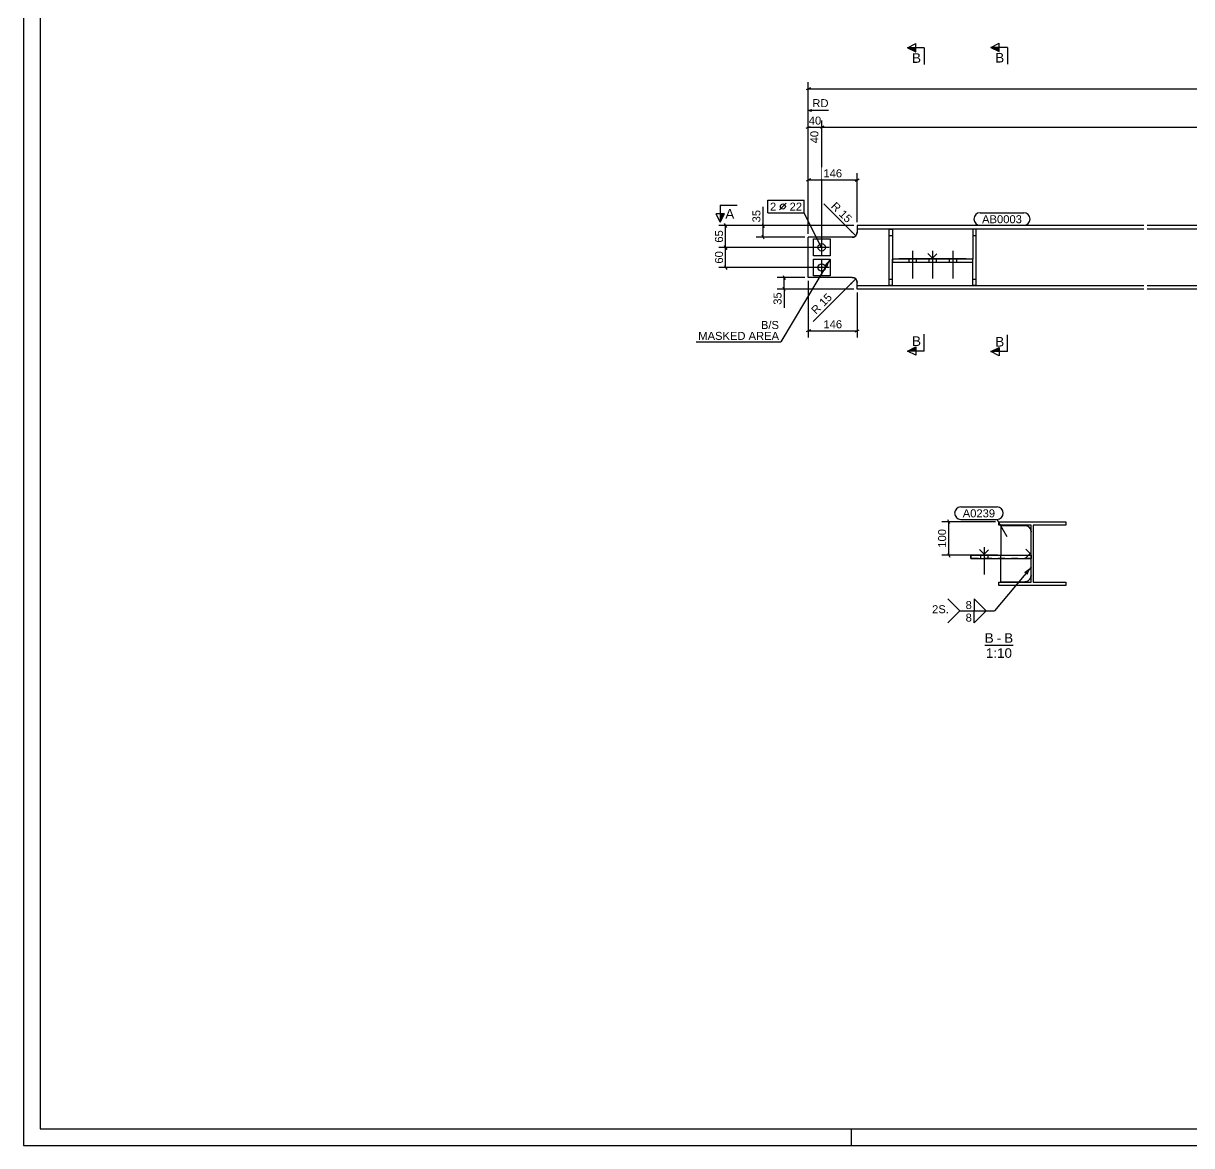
# Model space of a CAD drawing. Header units: millimetres. Extents: x -232 to 609, y -265 to 329.
# Drawn here: x -231.7 to 116.8, y -265.1 to 69.9 of the extents above; entities that cross this region are included whole.
import ezdxf

# ---------------------------------------------------------------- set-up
doc = ezdxf.new("R2010")
doc.units = ezdxf.units.MM
doc.linetypes.add('DXK_LINE_DOT2', pattern=[3.9198, 1.9599, -1.9599])
doc.styles.add('Arial', font='ARIAL.TTF', dxfattribs={"height": 0.2})

# ---------------------------------------------------------------- blocks, each defined once
blk = doc.blocks.new('Unknown-43780186-1158')
at = {"color": 5, "linetype": 'Continuous'}
for p, q in [((-231.73, 328.9), (-231.73, -265.1)), ((-226.73, 323.9), (-226.73, -260.1)), ((-226.73, -260.1), (604.27, -260.1)), ((-231.73, -265.1), (609.27, -265.1))]:
    blk.add_line(p, q, dxfattribs=at)
at = {"color": 7, "linetype": 'Continuous'}
blk.add_line((15.27, -265.1), (15.27, -260.1), dxfattribs=at)
blk = doc.blocks.new('Unknown-43780186-15 - 2215')
at = {"color": 6, "linetype": 'Continuous'}
blk.add_line((55.05, -115.77), (63.51, -115.77), dxfattribs=at)
at = {"color": 0, "linetype": 'Continuous'}
blk.add_wipeout([(57.71, -115.02), (57.71, -112.02), (55.05, -112.02), (55.05, -115.02)], dxfattribs=at)
blk.add_wipeout([(59.95, -115.02), (59.95, -112.02), (58.61, -112.02), (58.61, -115.02)], dxfattribs=at)
blk.add_wipeout([(63.51, -115.02), (63.51, -112.02), (60.85, -112.02), (60.85, -115.02)], dxfattribs=at)
at = {"color": 6, "linetype": 'Continuous', "style": 'Arial'}
blk.add_text('-', height=2.87, dxfattribs=at).set_placement((58.61, -115.02))
at = {"color": 0, "linetype": 'Continuous'}
blk.add_wipeout([(63.17, -119.52), (63.17, -116.52), (55.39, -116.52), (55.39, -119.52)], dxfattribs=at)
at = {"color": 6, "linetype": 'Continuous', "style": 'Arial'}
for s, height, p in [('B', 2.87, (55.05, -115.02)), ('B', 2.87, (60.85, -115.02)), ('1:10', 2.865, (55.39, -119.52))]:
    blk.add_text(s, height=height, dxfattribs=at).set_placement(p)
blk = doc.blocks.new('Bolt-43780186-1809 - 1730')
at = {"color": 3, "linetype": 'Continuous'}
for p, q in [((6.425, 0.8), (6.425, 5.2)), ((8.625, 3), (4.225, 3)), ((8.625, -3), (4.225, -3)), ((6.425, -5.2), (6.425, -0.8))]:
    blk.add_line(p, q, dxfattribs=at)
for centre in [(6.425, 3), (6.425, -3)]:
    blk.add_circle(centre, 1.1, dxfattribs=at)
blk = doc.blocks.new('Bolt-43780186-26018 - 1730')
at = {"color": 3, "linetype": 'Continuous'}
for p, q in [((33.5, 1.95), (33.5, -6.3)), ((39.5, 1.95), (39.5, -6.3)), ((45.5, 1.95), (45.5, -6.3)), ((32.4, -0.5), (32.4, -1.5)), ((34.6, -0.5), (34.6, -1.5)), ((38.4, -0.5), (38.4, -1.5)), ((40.6, -0.5), (40.6, -1.5)), ((44.4, -0.5), (44.4, -1.5)), ((46.6, -0.5), (46.6, -1.5))]:
    blk.add_line(p, q, dxfattribs=at)
blk = doc.blocks.new('Surfacing-43780186-1787 - 1730')
at = {"color": 7, "linetype": 'Continuous'}
for p, q in [((3.93, -0.5), (8.93, -0.5)), ((3.93, -5.5), (3.93, -0.5)), ((8.93, -0.5), (8.93, -5.5)), ((8.93, -5.5), (3.93, -5.5))]:
    blk.add_line(p, q, dxfattribs=at)
blk = doc.blocks.new('Surfacing-43780186-1804 - 1730')
at = {"color": 7, "linetype": 'Continuous'}
for p, q in [((3.93, 5.5), (8.93, 5.5)), ((3.93, 0.5), (3.93, 5.5)), ((8.93, 5.5), (8.93, 0.5)), ((8.93, 0.5), (3.93, 0.5))]:
    blk.add_line(p, q, dxfattribs=at)
blk = doc.blocks.new('Surfacing-43780186-26024 - 1730')
at = {"color": 7, "linetype": 'Continuous'}
for p, q in [((29.5, -0.5), (29.5, -0.45)), ((49.5, -0.45), (29.5, -0.45)), ((49.5, -0.5), (29.5, -0.5)), ((49.5, -0.5), (49.5, -0.45))]:
    blk.add_line(p, q, dxfattribs=at)
blk = doc.blocks.new('Part-43780186-1812 - 1730')
at = {"linetype": 'Continuous'}
blk.add_hatch(color=2, dxfattribs=at).paths.add_polyline_path([(261.1, 9.5), (260.3, 10.9), (261.9, 10.9)])
at = {"color": 2, "linetype": 'Continuous'}
for p, q in [((261.1, 9.5), (260.3, 10.9)), ((260.3, 10.9), (261.9, 10.9)), ((261.9, 10.9), (261.1, 9.5)), ((16.93, 7.04), (17, 7.5)), ((17, 9.5), (17, 8.5)), ((102.5, 9.5), (17, 9.5)), ((17, 8.5), (17, 7.5)), ((17, 8.5), (102.5, 8.5)), ((230.1, 9.5), (103.5, 9.5)), ((103.5, 8.5), (230.1, 8.5)), ((281.1, 9.5), (231.1, 9.5)), ((231.1, 8.5), (281.1, 8.5)), ((281.1, 9.5), (281.1, 8.5)), ((281.1, 8.5), (281.1, 7.5)), ((281.1, 7.5), (281.17, 7.04)), ((15.5, 6), (2.42, 6)), ((2.42, -6), (2.42, 6)), ((15.5, 6), (15.96, 6.07)), ((282.14, 6.07), (282.6, 6)), ((291.1, 6), (282.6, 6)), ((291.1, -6), (291.1, 6)), ((15.5, -6), (2.42, -6)), ((15.96, -6.07), (15.5, -6)), ((282.6, -6), (282.14, -6.07)), ((291.1, -6), (282.6, -6)), ((17, -7.5), (16.93, -7.04)), ((17, -9.5), (17, -7.5)), ((102.5, -8.5), (17, -8.5)), ((102.5, -9.5), (17, -9.5)), ((230.1, -8.5), (103.5, -8.5)), ((230.1, -9.5), (103.5, -9.5)), ((281.1, -8.5), (231.1, -8.5)), ((281.1, -9.5), (231.1, -9.5)), ((281.17, -7.04), (281.1, -7.5)), ((281.1, -9.5), (281.1, -7.5))]:
    blk.add_line(p, q, dxfattribs=at)
at = {"color": 7, "linetype": 'DXK_LINE_DOT2'}
for p, q in [((17, 7.5), (16.93, 7.04)), ((281.17, 7.04), (281.1, 7.5)), ((15.96, 6.07), (15.5, 6)), ((282.6, 6), (282.14, 6.07)), ((15.5, -6), (15.96, -6.07)), ((282.14, -6.07), (282.6, -6)), ((16.93, -7.04), (17, -7.5)), ((281.1, -7.5), (281.17, -7.04))]:
    blk.add_line(p, q, dxfattribs=at)
at = {"color": 2, "linetype": 'Continuous'}
blk.add_circle((261.1, 10.4), 1, dxfattribs=at)
for centre, start, end in [((15.5, 7.5), 288, 342), ((282.6, 7.5), 198, 252), ((15.5, -7.5), 18, 72), ((282.6, -7.5), 108, 162)]:
    blk.add_arc(centre, 1.5, start, end, dxfattribs=at)
at = {"color": 7, "linetype": 'DXK_LINE_DOT2'}
for centre, start, end in [((15.5, 7.5), 288, 342), ((282.6, 7.5), 198, 252), ((15.5, -7.5), 18, 72), ((282.6, -7.5), 108, 162)]:
    blk.add_arc(centre, 1.5, start, end, dxfattribs=at)
blk = doc.blocks.new('Part-43780186-26017 - 1730')
at = {"color": 2, "linetype": 'Continuous'}
for p, q in [((26.5, -8.4), (26.5, 8.4)), ((26.5, 8.4), (27.5, 8.4)), ((27.5, 8.4), (27.5, -0.5)), ((27.5, -8.4), (27.5, -1.5)), ((27.5, -8.4), (26.5, -8.4))]:
    blk.add_line(p, q, dxfattribs=at)
at = {"color": 7, "linetype": 'DXK_LINE_DOT2'}
for p, q in [((26.5, 6.5), (27.5, 6.5)), ((27.5, -0.5), (27.5, -1.5)), ((26.5, -6.5), (27.5, -6.5))]:
    blk.add_line(p, q, dxfattribs=at)
blk = doc.blocks.new('Part-43780186-26013 - 1730')
at = {"color": 2, "linetype": 'Continuous'}
for p, q in [((39.5, -0.2), (38.1, 1.2)), ((39.5, -0.2), (40.8, 1.1)), ((27.5, -1.5), (27.5, -0.5)), ((51.5, -0.5), (27.5, -0.5)), ((51.5, -1.5), (27.5, -1.5)), ((51.5, -1.5), (51.5, -0.5))]:
    blk.add_line(p, q, dxfattribs=at)
blk = doc.blocks.new('Part-43780186-26016 - 1730')
at = {"color": 2, "linetype": 'Continuous'}
for p, q in [((51.5, 8.4), (51.5, -0.5)), ((52.5, 8.4), (51.5, 8.4)), ((52.5, -8.4), (52.5, 8.4)), ((51.5, -8.4), (51.5, -1.5)), ((52.5, -8.4), (51.5, -8.4))]:
    blk.add_line(p, q, dxfattribs=at)
at = {"color": 7, "linetype": 'DXK_LINE_DOT2'}
for p, q in [((51.5, 6.5), (52.5, 6.5)), ((51.5, -1.5), (51.5, -0.5)), ((51.5, -6.5), (52.5, -6.5))]:
    blk.add_line(p, q, dxfattribs=at)
blk = doc.blocks.new('Part-43780186-26068 - 2215')
at = {"color": 7, "linetype": 'DXK_LINE_DOT2'}
for p, q in [((50.89, -89.89), (50.89, -88.89)), ((50.89, -88.89), (68.89, -88.89)), ((68.89, -89.89), (50.89, -89.89)), ((68.89, -88.89), (68.89, -89.89))]:
    blk.add_line(p, q, dxfattribs=at)
at = {"color": 2, "linetype": 'Continuous'}
for p, q in [((50.89, -88.89), (50.89, -89.89)), ((50.89, -88.89), (68.89, -88.89)), ((50.89, -89.89), (68.89, -89.89)), ((54.89, -88.59), (53.49, -87.19)), ((54.89, -88.59), (56.19, -87.29)), ((68.89, -89.89), (68.89, -88.89))]:
    blk.add_line(p, q, dxfattribs=at)
blk = doc.blocks.new('Part-43780186-2225 - 2215')
at = {"color": 2, "linetype": 'Continuous'}
for p, q in [((59.22, -79.89), (59.22, -78.89)), ((59.22, -78.89), (79.22, -78.89)), ((68.89, -79.89), (59.22, -79.89)), ((68.89, -96.89), (68.89, -79.89)), ((79.22, -79.89), (69.54, -79.89)), ((69.54, -79.89), (69.54, -96.89)), ((79.22, -78.89), (79.22, -79.89)), ((68.59, -88.39), (67.29, -87.09)), ((68.59, -88.39), (67.29, -87.09)), ((68.59, -88.39), (67.19, -89.79)), ((68.59, -88.39), (67.19, -89.79)), ((59.22, -97.89), (59.22, -96.89)), ((59.22, -96.89), (68.89, -96.89)), ((69.54, -96.89), (79.22, -96.89)), ((79.22, -96.89), (79.22, -97.89)), ((79.22, -97.89), (59.22, -97.89))]:
    blk.add_line(p, q, dxfattribs=at)
blk = doc.blocks.new('Part-43780186-26072 - 2215')
at = {"color": 2, "linetype": 'Continuous'}
for p, q in [((59.89, -79.99), (59.89, -88.89)), ((59.89, -79.99), (66.99, -79.99)), ((66.99, -79.99), (67.58, -80.08)), ((68.8, -81.3), (68.89, -81.89)), ((59.89, -96.79), (59.89, -89.89)), ((59.89, -96.79), (66.99, -96.79)), ((67.58, -96.7), (66.99, -96.79)), ((68.89, -94.89), (68.8, -95.48))]:
    blk.add_line(p, q, dxfattribs=at)
at = {"color": 7, "linetype": 'DXK_LINE_DOT2'}
for p, q in [((67.58, -80.08), (66.99, -79.99)), ((68.89, -81.89), (68.8, -81.3)), ((68.89, -94.89), (68.89, -81.89)), ((59.89, -89.89), (59.89, -88.89)), ((66.99, -96.79), (67.58, -96.7)), ((68.8, -95.48), (68.89, -94.89))]:
    blk.add_line(p, q, dxfattribs=at)
at = {"color": 2, "linetype": 'Continuous'}
for centre, start, end in [((66.99, -81.89), 18, 72), ((66.99, -94.89), 288, 342)]:
    blk.add_arc(centre, 1.9, start, end, dxfattribs=at)
at = {"color": 7, "linetype": 'DXK_LINE_DOT2'}
for centre, start, end in [((66.99, -81.89), 18, 72), ((66.99, -94.89), 288, 342)]:
    blk.add_arc(centre, 1.9, start, end, dxfattribs=at)
blk = doc.blocks.new('Bolt-43780186-26073 - 2215')
at = {"color": 3, "linetype": 'Continuous'}
for p, q in [((54.89, -86.44), (54.89, -94.69)), ((53.79, -88.89), (53.79, -89.89)), ((55.99, -88.89), (55.99, -89.89))]:
    blk.add_line(p, q, dxfattribs=at)
blk = doc.blocks.new('Surfacing-43780186-26079 - 2215')
at = {"color": 30, "linetype": 'Continuous'}
for p, q in [((50.89, -88.84), (58.89, -88.84)), ((50.89, -88.89), (50.89, -88.84)), ((58.89, -88.89), (50.89, -88.89)), ((58.89, -88.89), (58.89, -88.84))]:
    blk.add_line(p, q, dxfattribs=at)
blk = doc.blocks.new('StraightDimension-43780186-1858 - 1730')
at = {"color": 7, "linetype": 'Continuous'}
for p, q in [((1.82, 38.54), (3.03, 39.14)), ((2.42, 7), (2.42, 40.89)), ((2.42, 38.84), (6.42, 38.84)), ((7.02, 39.14), (5.82, 38.54)), ((6.42, 4), (6.42, 40.89))]:
    blk.add_line(p, q, dxfattribs=at)
at = {"color": 0, "linetype": 'Continuous'}
blk.add_wipeout([(8.94, 44.34), (8.94, 47.84), (3.13, 47.84), (3.13, 44.34)], dxfattribs=at)
at = {"color": 7, "linetype": 'Continuous', "style": 'Arial'}
blk.add_text('RD', height=2.388, dxfattribs=at).set_placement((3.63, 44.84))
at = {"color": 0}
blk.add_wipeout([(6.78, 39.14), (6.78, 42.64), (2.07, 42.64), (2.07, 39.14)], dxfattribs=at)
at = {"color": 7, "linetype": 'Continuous'}
for p in [(3.43, 44.09), (3.43, 43.59), (8.44, 43.84)]:
    blk.add_line(p, (2.42, 43.84), dxfattribs=at)
at = {"color": 0, "linetype": 'Continuous'}
blk.add_wipeout([(5.92, 38.24), (2.42, 38.24), (2.42, 33.54), (5.92, 33.54)], dxfattribs=at)
at = {"color": 7, "linetype": 'Continuous'}
blk.add_line((2.42, 7), (2.42, 47.59), dxfattribs=at)
at = {"color": 7, "style": 'Arial'}
blk.add_text('40', height=2.388, dxfattribs=at).set_placement((2.57, 39.64))
at = {"color": 7, "linetype": 'Continuous', "style": 'Arial'}
blk.add_text('40', height=2.388, rotation=90.0002, dxfattribs=at).set_placement((5.42, 34.04))
blk = doc.blocks.new('StraightDimension-43780186-1931 - 1730')
at = {"color": 7, "linetype": 'Continuous'}
for p, q in [((16, 9.5), (-13.12, 9.5)), ((-11.37, 10.1), (-10.77, 8.9)), ((-11.07, 6), (-11.07, 9.5)), ((1.43, 6), (-13.12, 6)), ((-10.77, 5.4), (-11.37, 6.6))]:
    blk.add_line(p, q, dxfattribs=at)
at = {"color": 0}
blk.add_wipeout([(-11.37, 14.64), (-14.87, 14.64), (-14.87, 9.94), (-11.37, 9.94)], dxfattribs=at)
at = {"color": 7, "linetype": 'Continuous'}
blk.add_line((-11.07, 9.5), (-11.07, 15.08), dxfattribs=at)
blk.add_line((-11.07, 9.5), (-11.07, 15.08), dxfattribs=at)
at = {"color": 7, "style": 'Arial'}
blk.add_text('35', height=2.388, rotation=90.0002, dxfattribs=at).set_placement((-11.87, 10.44))
blk = doc.blocks.new('StraightDimension-43780186-1920 - 1730')
at = {"color": 7, "linetype": 'Continuous'}
for p, q in [((2.43, 10.5), (2.43, 52.32)), ((291.1, 7), (291.1, 52.32)), ((3.03, 50.57), (1.82, 49.97)), ((2.43, 50.27), (291.1, 50.27)), ((290.5, 49.97), (291.7, 50.57))]:
    blk.add_line(p, q, dxfattribs=at)
at = {"color": 0}
blk.add_wipeout([(150.97, 50.57), (150.97, 54.07), (142.56, 54.07), (142.56, 50.57)], dxfattribs=at)
at = {"color": 7, "style": 'Arial'}
blk.add_text('5953', height=2.388, dxfattribs=at).set_placement((143.06, 51.07))
blk = doc.blocks.new('RadiusDimension-43780186-14981 - 1730')
at = {"linetype": 'Continuous'}
blk.add_hatch(color=7, dxfattribs=at).paths.add_polyline_path([(14.97, -7.68), (16.56, -6.44), (15.32, -8.03)])
at = {"color": 7, "linetype": 'Continuous'}
blk.add_line((16.56, -6.44), (3.87, -19.13), dxfattribs=at)
blk.add_arc((15.5, -7.5), 1.5, 18, 72, dxfattribs=at)
at = {"color": 0}
blk.add_wipeout([(10.41, -12.16), (7.94, -9.69), (2.25, -15.37), (4.73, -17.85)], dxfattribs=at)
at = {"color": 7, "style": 'Arial'}
blk.add_text('R 15', height=2.388, rotation=45.0001, dxfattribs=at).set_placement((4.73, -17.14))
blk = doc.blocks.new('StraightDimension-43780186-1839 - 1730')
at = {"color": 7, "linetype": 'Continuous'}
for p, q in [((7.02, 39.14), (5.82, 38.54)), ((6.42, 4), (6.42, 40.89)), ((6.42, 38.84), (287.1, 38.84)), ((286.5, 38.54), (287.7, 39.14)), ((287.1, 4), (287.1, 40.89))]:
    blk.add_line(p, q, dxfattribs=at)
at = {"color": 0}
blk.add_wipeout([(150.97, 39.14), (150.97, 42.64), (142.56, 42.64), (142.56, 39.14)], dxfattribs=at)
at = {"color": 0, "linetype": 'Continuous'}
blk.add_wipeout([(286.6, 38.24), (283.1, 38.24), (283.1, 29.83), (286.6, 29.83)], dxfattribs=at)
at = {"color": 7, "style": 'Arial'}
blk.add_text('5873', height=2.388, dxfattribs=at).set_placement((143.06, 39.64))
at = {"color": 7, "linetype": 'Continuous', "style": 'Arial'}
blk.add_text('5913', height=2.388, rotation=90.0002, dxfattribs=at).set_placement((286.1, 30.33))
blk = doc.blocks.new('StraightDimension-43780186-1951 - 1730')
at = {"color": 7, "linetype": 'Continuous'}
for p, q in [((1.43, -6), (-6.82, -6)), ((-5.07, -5.4), (-4.47, -6.6)), ((-4.77, -9.5), (-4.77, -6)), ((16, -9.5), (-6.82, -9.5)), ((-4.47, -10.1), (-5.07, -8.9))]:
    blk.add_line(p, q, dxfattribs=at)
at = {"color": 0}
blk.add_wipeout([(-5.07, -9.94), (-8.57, -9.94), (-8.57, -14.64), (-5.07, -14.64)], dxfattribs=at)
at = {"color": 7, "linetype": 'Continuous'}
blk.add_line((-4.77, -9.5), (-4.77, -15.08), dxfattribs=at)
blk.add_line((-4.77, -9.5), (-4.77, -15.08), dxfattribs=at)
at = {"color": 7, "style": 'Arial'}
blk.add_text('35', height=2.388, rotation=90.0002, dxfattribs=at).set_placement((-5.57, -14.14))
blk = doc.blocks.new('StraightDimension-43780186-1965 - 1730')
at = {"color": 7, "linetype": 'Continuous'}
for p, q in [((2.43, -7), (2.43, -23.95)), ((17, -10.5), (17, -23.95)), ((3.03, -21.65), (1.82, -22.25)), ((2.43, -21.95), (17, -21.95)), ((16.4, -22.25), (17.6, -21.65))]:
    blk.add_line(p, q, dxfattribs=at)
at = {"color": 0}
blk.add_wipeout([(12.99, -21.65), (12.99, -18.15), (6.43, -18.15), (6.43, -21.65)], dxfattribs=at)
at = {"color": 7, "style": 'Arial'}
blk.add_text('146', height=2.388, dxfattribs=at).set_placement((6.93, -21.15))
blk = doc.blocks.new('RadiusDimension-43780186-14970 - 1730')
at = {"linetype": 'Continuous'}
blk.add_hatch(color=7, dxfattribs=at).paths.add_polyline_path([(15.32, 8.03), (16.56, 6.44), (14.97, 7.68)])
at = {"color": 7, "linetype": 'Continuous'}
blk.add_line((16.56, 6.44), (7.04, 15.96), dxfattribs=at)
blk.add_arc((15.5, 7.5), 1.5, 288, 342, dxfattribs=at)
at = {"color": 0}
blk.add_wipeout([(14.01, 9.42), (16.48, 11.89), (10.8, 17.57), (8.32, 15.1)], dxfattribs=at)
at = {"color": 7, "style": 'Arial'}
blk.add_text('R 15', height=2.388, rotation=-45.0001, dxfattribs=at).set_placement((9.03, 15.1))
blk = doc.blocks.new('StraightDimension-43780186-2005 - 1730')
at = {"color": 7, "linetype": 'Continuous'}
for p, q in [((2.43, 7), (2.43, 25.15)), ((17, 10.5), (17, 25.15)), ((3.03, 23.4), (1.82, 22.8)), ((2.43, 23.1), (17, 23.1)), ((16.4, 22.8), (17.6, 23.4))]:
    blk.add_line(p, q, dxfattribs=at)
at = {"color": 0}
blk.add_wipeout([(12.99, 23.4), (12.99, 26.9), (6.43, 26.9), (6.43, 23.4)], dxfattribs=at)
at = {"color": 7, "style": 'Arial'}
blk.add_text('146', height=2.388, dxfattribs=at).set_placement((6.93, 23.9))
blk = doc.blocks.new('StraightDimension-43780186-2025 - 1730')
at = {"color": 7, "linetype": 'Continuous'}
for p, q in [((-21.93, 2.4), (-22.53, 3.6)), ((5.43, 3), (-24.28, 3)), ((-22.23, -3), (-22.23, 3)), ((5.43, -3), (-24.28, -3)), ((-22.53, -2.4), (-21.93, -3.6))]:
    blk.add_line(p, q, dxfattribs=at)
at = {"color": 0}
blk.add_wipeout([(-22.53, 2.35), (-26.03, 2.35), (-26.03, -2.35), (-22.53, -2.35)], dxfattribs=at)
at = {"color": 7, "style": 'Arial'}
blk.add_text('60', height=2.388, rotation=90.0002, dxfattribs=at).set_placement((-23.03, -1.85))
blk = doc.blocks.new('StraightDimension-43780186-2035 - 1730')
at = {"color": 7, "linetype": 'Continuous'}
for p, q in [((16, 9.5), (-24.28, 9.5)), ((-21.93, 8.9), (-22.53, 10.1)), ((-22.23, 3), (-22.23, 9.5)), ((-22.53, 3.6), (-21.93, 2.4)), ((5.43, 3), (-24.28, 3))]:
    blk.add_line(p, q, dxfattribs=at)
at = {"color": 0}
blk.add_wipeout([(-22.53, 8.6), (-26.03, 8.6), (-26.03, 3.9), (-22.53, 3.9)], dxfattribs=at)
at = {"color": 7, "style": 'Arial'}
blk.add_text('65', height=2.388, rotation=90.0002, dxfattribs=at).set_placement((-23.03, 4.4))
blk = doc.blocks.new('StraightDimension-43780186-4943 - 2215')
at = {"color": 7, "linetype": 'Continuous'}
for p, q in [((58.22, -78.89), (42.28, -78.89)), ((44.63, -79.49), (44.03, -78.29)), ((44.33, -88.84), (44.33, -78.89)), ((57.89, -88.84), (42.28, -88.84)), ((44.03, -88.24), (44.63, -89.44))]:
    blk.add_line(p, q, dxfattribs=at)
at = {"color": 0}
blk.add_wipeout([(44.03, -80.58), (40.53, -80.58), (40.53, -87.14), (44.03, -87.14)], dxfattribs=at)
at = {"color": 7, "style": 'Arial'}
blk.add_text('100', height=2.388, rotation=90.0002, dxfattribs=at).set_placement((43.53, -86.64))
blk = doc.blocks.new('Mark-43780186-1805 - 1730')
at = {"color": 0}
blk.add_wipeout([(-7.16, 13.94), (-7.16, 16.44), (-9.01, 16.44), (-9.01, 13.94)], dxfattribs=at)
blk.add_wipeout([(-7.16, 13.94), (-7.16, 16.44), (-9.01, 16.44), (-9.01, 13.94)], dxfattribs=at)
at = {"color": 3, "linetype": 'Continuous'}
blk.add_line((-9.61, 13.34), (-9.61, 17.04), dxfattribs=at)
at = {"color": 0}
blk.add_wipeout([(-3.91, 13.94), (-3.91, 16.44), (-6.41, 16.44), (-6.41, 13.94)], dxfattribs=at)
at = {"color": 3, "style": 'Arial'}
blk.add_text('2', height=2.39, dxfattribs=at).set_placement((-9.01, 13.94))
at = {"color": 0}
blk.add_wipeout([(0.55, 13.94), (0.55, 16.44), (-3.16, 16.44), (-3.16, 13.94)], dxfattribs=at)
blk.add_wipeout([(0.55, 13.94), (0.55, 16.44), (-3.16, 16.44), (-3.16, 13.94)], dxfattribs=at)
at = {"color": 3, "linetype": 'Continuous'}
for p, q in [((-9.61, 17.04), (1.15, 17.04)), ((-6.16, 14.19), (-4.16, 16.19)), ((1.15, 13.34), (1.15, 17.04)), ((-9.61, 13.34), (1.15, 13.34)), ((6.48, 2.68), (1.15, 13.34))]:
    blk.add_line(p, q, dxfattribs=at)
blk.add_circle((-5.16, 15.19), 0.75, dxfattribs=at)
at = {"color": 3, "style": 'Arial'}
blk.add_text('22', height=2.388, dxfattribs=at).set_placement((-3.16, 13.94))
blk = doc.blocks.new('Mark-43780186-1783 - 1730')
at = {"linetype": 'Continuous'}
blk.add_hatch(color=7, dxfattribs=at).paths.add_polyline_path([(7.22, -2.39), (8.93, -0.5), (8.08, -2.91)])
at = {"color": 0}
blk.add_wipeout([(-6.34, -21.37), (-6.34, -18.87), (-11.71, -18.87), (-11.71, -21.37)], dxfattribs=at)
blk.add_wipeout([(-6.34, -21.37), (-6.34, -18.87), (-11.71, -18.87), (-11.71, -21.37)], dxfattribs=at)
blk.add_wipeout([(-6.34, -24.62), (-6.34, -22.12), (-30.41, -22.12), (-30.41, -24.62)], dxfattribs=at)
blk.add_wipeout([(-6.34, -24.62), (-6.34, -22.12), (-30.41, -22.12), (-30.41, -24.62)], dxfattribs=at)
at = {"color": 7, "linetype": 'Continuous'}
for p in [(8.93, -0.5), (-31.01, -25.22)]:
    blk.add_line(p, (-5.74, -25.22), dxfattribs=at)
at = {"color": 7, "style": 'Arial'}
for s, height, p in [('B/', 2.388, (-11.71, -21.37)), ('S', 2.39, (-8.56, -21.37)), ('MASKED AREA', 2.3877, (-30.41, -24.62))]:
    blk.add_text(s, height=height, dxfattribs=at).set_placement(p)
blk = doc.blocks.new('Mark-43780186-1810 - 1730')
at = {"color": 0}
blk.add_wipeout([(66.11, 10.2), (66.11, 12.7), (54.26, 12.7), (54.26, 10.2)], dxfattribs=at)
blk.add_wipeout([(66.11, 10.2), (66.11, 12.7), (54.26, 12.7), (54.26, 10.2)], dxfattribs=at)
at = {"color": 3, "linetype": 'Continuous'}
for p, q in [((53.66, 13.3), (66.71, 13.3)), ((53.66, 9.6), (66.71, 9.6))]:
    blk.add_line(p, q, dxfattribs=at)
for centre, start, end in [((53.66, 11.45), 90, 270), ((66.71, 11.45), 270, 90)]:
    blk.add_arc(centre, 1.85, start, end, dxfattribs=at)
at = {"color": 3, "style": 'Arial'}
blk.add_text('AB0003', height=2.388, dxfattribs=at).set_placement((54.26, 10.2))
blk = doc.blocks.new('SectionMark-43780186-2110 - 1730')
at = {"color": 0, "linetype": 'Continuous'}
for points in [[(36.03, 58.06), (36.03, 61.06), (33.37, 61.06), (33.37, 58.06)], [(36.03, -26.44), (36.03, -23.44), (33.37, -23.44), (33.37, -26.44)]]:
    blk.add_wipeout(points, dxfattribs=at)
at = {"linetype": 'Continuous'}
for points in [[(34.53, 62.56), (34.53, 61.31), (32.03, 62.56)], [(34.53, -26.69), (34.53, -27.94), (32.03, -27.94)]]:
    blk.add_hatch(color=6, dxfattribs=at).paths.add_polyline_path(points)
at = {"color": 6, "linetype": 'Continuous'}
for p, q in [((32.03, 62.56), (34.53, 63.81)), ((34.53, 61.31), (34.53, 63.81)), ((37.03, 62.56), (32.03, 62.56)), ((32.03, 62.56), (34.53, 61.31)), ((37.03, 62.56), (37.03, 57.56)), ((37.03, -27.94), (37.03, -22.94)), ((32.03, -27.94), (34.53, -26.69)), ((34.53, -26.69), (34.53, -29.19)), ((37.03, -27.94), (32.03, -27.94)), ((34.53, -29.19), (32.03, -27.94))]:
    blk.add_line(p, q, dxfattribs=at)
at = {"color": 6, "linetype": 'Continuous', "style": 'Arial'}
for p in [(33.37, 58.06), (33.37, -26.44)]:
    blk.add_text('B', height=2.87, dxfattribs=at).set_placement(p)
blk = doc.blocks.new('SectionMark-43780186-2126 - 1730')
at = {"color": 0, "linetype": 'Continuous'}
for points in [[(-19.66, 11.55), (-19.66, 14.55), (-22.33, 14.55), (-22.33, 11.55)], [(309.04, 11.55), (309.04, 14.55), (306.37, 14.55), (306.37, 11.55)]]:
    blk.add_wipeout(points, dxfattribs=at)
at = {"linetype": 'Continuous'}
for points in [[(-23.83, 13.05), (-22.58, 13.05), (-23.83, 10.55)], [(309.29, 13.05), (310.54, 13.05), (310.54, 10.55)]]:
    blk.add_hatch(color=6, dxfattribs=at).paths.add_polyline_path(points)
at = {"color": 6, "linetype": 'Continuous'}
for p, q in [((-23.83, 15.55), (-18.83, 15.55)), ((-23.83, 15.55), (-23.83, 10.55)), ((310.54, 15.55), (305.54, 15.55)), ((310.54, 15.55), (310.54, 10.55)), ((-23.83, 10.55), (-25.08, 13.05)), ((-22.58, 13.05), (-25.08, 13.05)), ((-23.83, 10.55), (-22.58, 13.05)), ((309.29, 13.05), (311.79, 13.05)), ((310.54, 10.55), (309.29, 13.05)), ((311.79, 13.05), (310.54, 10.55))]:
    blk.add_line(p, q, dxfattribs=at)
at = {"color": 6, "linetype": 'Continuous', "style": 'Arial'}
for p in [(-22.33, 11.55), (306.37, 11.55)]:
    blk.add_text('A', height=2.87, dxfattribs=at).set_placement(p)
blk = doc.blocks.new('SectionMark-43780186-28064 - 1730')
at = {"color": 0, "linetype": 'Continuous'}
for points in [[(60.86, 58.16), (60.86, 61.16), (58.19, 61.16), (58.19, 58.16)], [(60.86, -26.61), (60.86, -23.61), (58.19, -23.61), (58.19, -26.61)]]:
    blk.add_wipeout(points, dxfattribs=at)
at = {"linetype": 'Continuous'}
for points in [[(59.36, 62.66), (59.36, 61.41), (56.86, 62.66)], [(59.36, -26.86), (59.36, -28.11), (56.86, -28.11)]]:
    blk.add_hatch(color=6, dxfattribs=at).paths.add_polyline_path(points)
at = {"color": 6, "linetype": 'Continuous'}
for p, q in [((56.86, 62.66), (59.36, 63.91)), ((59.36, 61.41), (59.36, 63.91)), ((61.86, 62.66), (56.86, 62.66)), ((56.86, 62.66), (59.36, 61.41)), ((61.86, 62.66), (61.86, 57.66)), ((61.86, -28.11), (61.86, -23.11)), ((56.86, -28.11), (59.36, -26.86)), ((59.36, -26.86), (59.36, -29.36)), ((61.86, -28.11), (56.86, -28.11)), ((59.36, -29.36), (56.86, -28.11))]:
    blk.add_line(p, q, dxfattribs=at)
at = {"color": 6, "linetype": 'Continuous', "style": 'Arial'}
for p in [(58.19, 58.16), (58.19, -26.61)]:
    blk.add_text('B', height=2.87, dxfattribs=at).set_placement(p)
blk = doc.blocks.new('WeldMark-43780186-4932 - 2215')
at = {"linetype": 'Continuous'}
blk.add_hatch(color=3, dxfattribs=at).paths.add_polyline_path([(66.8, -93.95), (68.89, -92.44), (67.76, -94.75)])
at = {"color": 3, "linetype": 'Continuous'}
blk.add_line((68.89, -92.44), (57.95, -105.45), dxfattribs=at)
at = {"color": 0}
blk.add_wipeout([(51.4, -105.15), (51.4, -102.25), (49.15, -102.25), (49.15, -105.15)], dxfattribs=at)
at = {"color": 3, "linetype": 'Continuous'}
for p, q in [((55.48, -105.45), (51.91, -101.88)), ((51.91, -101.88), (51.91, -105.45)), ((51.91, -105.45), (55.48, -105.45))]:
    blk.add_line(p, q, dxfattribs=at)
at = {"color": 0, "linetype": 'Continuous'}
blk.add_wipeout([(51.4, -108.9), (51.4, -106), (49.15, -106), (49.15, -108.9)], dxfattribs=at)
at = {"color": 3, "linetype": 'Continuous'}
for p, q in [((47.6, -105.45), (44.02, -101.88)), ((47.6, -105.45), (44.02, -109.02)), ((47.6, -105.45), (57.95, -105.45)), ((51.91, -105.45), (55.48, -105.45)), ((55.48, -105.45), (51.91, -109.02)), ((51.91, -109.02), (51.91, -105.45))]:
    blk.add_line(p, q, dxfattribs=at)
at = {"color": 3, "style": 'Arial'}
blk.add_text('8', height=2.39, dxfattribs=at).set_placement((49.35, -104.95))
at = {"color": 3, "linetype": 'Continuous', "style": 'Arial'}
blk.add_text('8', height=2.39, dxfattribs=at).set_placement((49.35, -108.7))
at = {"color": 0, "linetype": 'Continuous'}
blk.add_wipeout([(44.35, -106.2), (44.35, -103.7), (39.35, -103.7), (39.35, -106.2)], dxfattribs=at)
at = {"color": 3, "linetype": 'Continuous', "style": 'Arial'}
blk.add_text('2S.', height=2.388, dxfattribs=at).set_placement((39.35, -106.2))
blk = doc.blocks.new('Mark-43780186-26116 - 2215')
at = {"color": 0}
blk.add_wipeout([(58.12, -77.58), (58.12, -75.08), (48.49, -75.08), (48.49, -77.58)], dxfattribs=at)
blk.add_wipeout([(58.12, -77.58), (58.12, -75.08), (48.49, -75.08), (48.49, -77.58)], dxfattribs=at)
at = {"color": 3, "linetype": 'Continuous'}
for p, q in [((47.89, -74.48), (58.72, -74.48)), ((47.89, -78.18), (58.72, -78.18)), ((61.72, -83.38), (58.72, -78.18))]:
    blk.add_line(p, q, dxfattribs=at)
for centre, start, end in [((47.89, -76.33), 90, 270), ((58.72, -76.33), 270, 90)]:
    blk.add_arc(centre, 1.85, start, end, dxfattribs=at)
at = {"color": 3, "style": 'Arial'}
blk.add_text('A0239', height=2.388, dxfattribs=at).set_placement((48.49, -77.58))

msp = doc.modelspace()

# ---------------------------------------------------------------- block references
for name in ['Unknown-43780186-1158', 'Part-43780186-1812 - 1730', 'Part-43780186-26017 - 1730', 'Part-43780186-26016 - 1730', 'Surfacing-43780186-1804 - 1730', 'Bolt-43780186-1809 - 1730', 'Part-43780186-26013 - 1730', 'Bolt-43780186-26018 - 1730', 'Surfacing-43780186-1787 - 1730', 'Surfacing-43780186-26024 - 1730', 'Part-43780186-2225 - 2215', 'Part-43780186-26072 - 2215', 'Bolt-43780186-26073 - 2215', 'Part-43780186-26068 - 2215', 'Surfacing-43780186-26079 - 2215']:
    msp.add_blockref(name, (0, 0))

# ---------------------------------------------------------------- next in the draw order: block references
for name in ['StraightDimension-43780186-1858 - 1730', 'RadiusDimension-43780186-14981 - 1730', 'StraightDimension-43780186-4943 - 2215', 'WeldMark-43780186-4932 - 2215', 'Unknown-43780186-15 - 2215']:
    msp.add_blockref(name, (0, 0))

# ---------------------------------------------------------------- next in the draw order: block references
for name in ['StraightDimension-43780186-1931 - 1730', 'StraightDimension-43780186-1951 - 1730', 'Mark-43780186-26116 - 2215']:
    msp.add_blockref(name, (0, 0))

# ---------------------------------------------------------------- next in the draw order: block references
for name in ['StraightDimension-43780186-1920 - 1730', 'StraightDimension-43780186-1965 - 1730']:
    msp.add_blockref(name, (0, 0))

# ---------------------------------------------------------------- next in the draw order: block references
msp.add_blockref('StraightDimension-43780186-1839 - 1730', (0, 0))

# ---------------------------------------------------------------- next in the draw order: block references
for name in ['SectionMark-43780186-2110 - 1730', 'RadiusDimension-43780186-14970 - 1730', 'Mark-43780186-1810 - 1730', 'StraightDimension-43780186-2025 - 1730']:
    msp.add_blockref(name, (0, 0))

# ---------------------------------------------------------------- next in the draw order: block references
for name in ['StraightDimension-43780186-2005 - 1730', 'Mark-43780186-1783 - 1730']:
    msp.add_blockref(name, (0, 0))

# ---------------------------------------------------------------- next in the draw order: block references
msp.add_blockref('StraightDimension-43780186-2035 - 1730', (0, 0))

# ---------------------------------------------------------------- next in the draw order: block references
msp.add_blockref('Mark-43780186-1805 - 1730', (0, 0))

# ---------------------------------------------------------------- next in the draw order: block references
msp.add_blockref('SectionMark-43780186-2126 - 1730', (0, 0))

# ---------------------------------------------------------------- next in the draw order: block references
msp.add_blockref('SectionMark-43780186-28064 - 1730', (0, 0))

doc.saveas('drawing.dxf')
